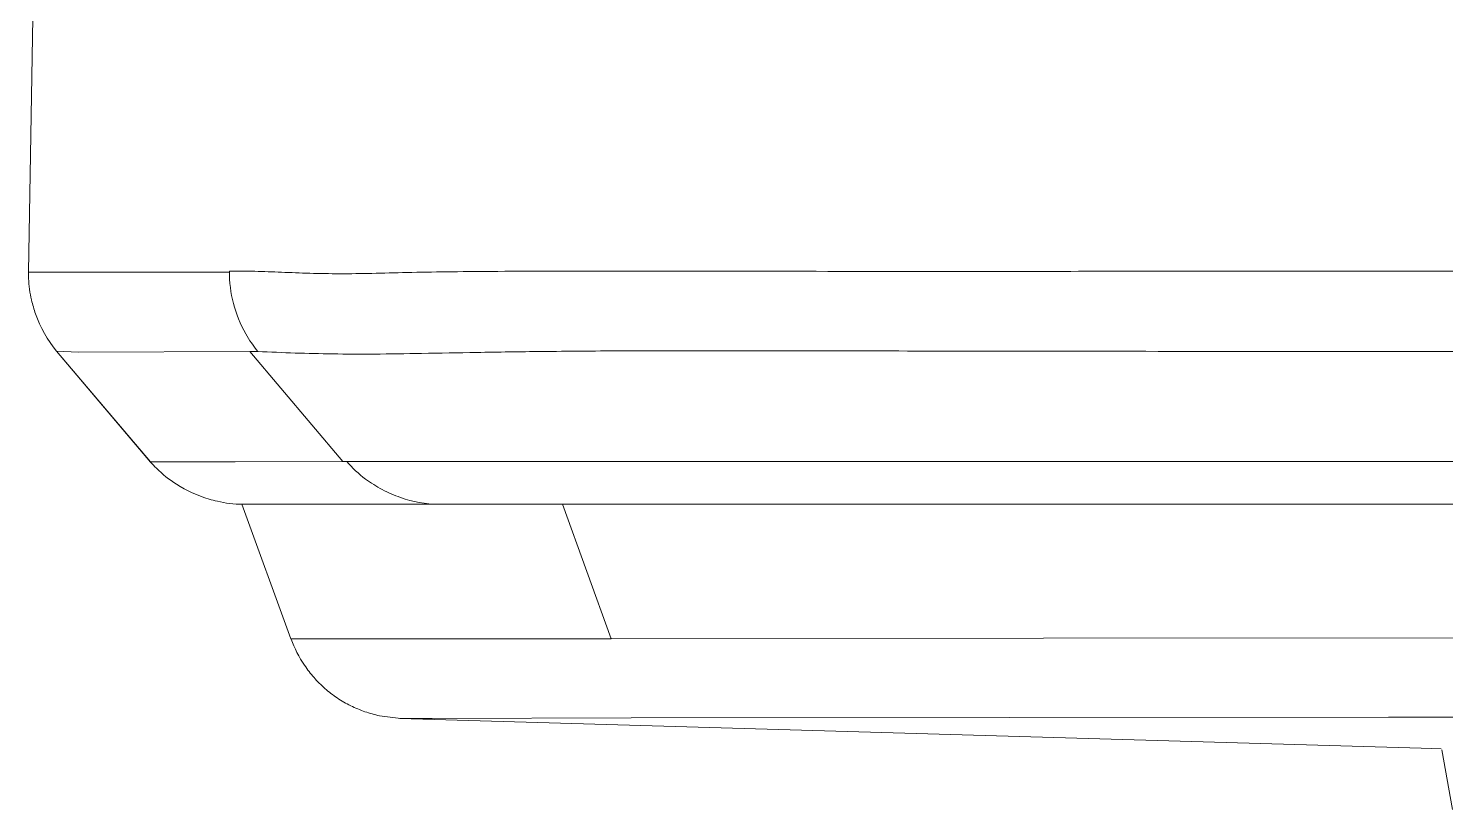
# Model space of a CAD drawing. Header units: millimetres. Extents: x 5438 to 6032, y -2661 to -1821.
# Drawn here: x 5798.248 to 5801.767, y -2150.949 to -2149.01 of the extents above; entities that cross this region are included whole.
import ezdxf

# ---------------------------------------------------------------- set-up
doc = ezdxf.new("R2010")
doc.units = ezdxf.units.MM
doc.header["$LTSCALE"] = 0.1
doc.layers.get('0').update_dxf_attribs({"lineweight": 15})

msp = doc.modelspace()

# ---------------------------------------------------------------- linework, layer by layer
for p, q in [((5798.2476, -2149.6156), (5798.2683, -2148.4331)), ((5798.747, -2149.6156), (5798.2476, -2149.6156)), ((5801.858, -2149.6128), (5801.1014, -2149.6131)), ((5798.3177, -2149.8113), (5798.3177, -2149.8114)), ((5798.3177, -2149.8114), (5798.3181, -2149.8115)), ((5798.3177, -2149.8114), (5798.5506, -2150.0863)), ((5798.3178, -2149.8112), (5798.5512, -2150.0867)), ((5798.3181, -2149.8115), (5798.3711, -2149.8141)), ((5798.3711, -2149.8141), (5798.7977, -2149.8124)), ((5798.7977, -2149.8124), (5798.8178, -2149.8123)), ((5798.7977, -2149.8124), (5799.0283, -2150.0855)), ((5798.7611, -2150.0862), (5798.5506, -2150.0863)), ((5798.5506, -2150.0863), (5798.5507, -2150.0863)), ((5799.0283, -2150.0855), (5798.7611, -2150.0862)), ((5799.0382, -2150.0852), (5799.028, -2150.0852)), ((5806.0265, -2150.085), (5799.0381, -2150.085)), ((5798.778, -2150.1913), (5847.0651, -2150.1913)), ((5798.778, -2150.1914), (5798.8996, -2150.5255)), ((5799.6947, -2150.5255), (5799.5737, -2150.1914)), ((5798.8996, -2150.5255), (5799.003, -2150.5256)), ((5799.003, -2150.5256), (5799.6947, -2150.5255)), ((5802.9729, -2150.5221), (5799.694, -2150.5242)), ((5799.1722, -2150.7229), (5799.1198, -2150.7164)), ((5799.1701, -2150.7229), (5801.7062, -2150.7971)), ((5799.1722, -2150.7229), (5799.1918, -2150.7229)), ((5799.1918, -2150.7229), (5799.2505, -2150.7228)), ((5799.2505, -2150.7228), (5799.7444, -2150.7219)), ((5799.7444, -2150.7219), (5801.6248, -2150.7199)), ((5801.6248, -2150.7199), (5801.8898, -2150.7198)), ((5801.7557, -2150.7985), (5801.7061, -2150.7971)), ((5801.7062, -2150.7971), (5801.7557, -2150.7985)), ((5801.7837, -2150.9494), (5801.7575, -2150.8006))]:
    msp.add_line(p, q)
msp.add_arc((5798.7905, -2149.8662), 0.3264, 237.5364, 253.2635)
for points, knots in [([(5798.2477, -2149.6135), (5798.2476, -2149.6194), (5798.248, -2149.6432), (5798.2514, -2149.6668), (5798.2555, -2149.6843)], [0, 0, 0, 0, 0.247443, 1, 1, 1, 1]), ([(5798.8178, -2149.8121), (5798.8064, -2149.7985), (5798.7808, -2149.7612), (5798.7537, -2149.6939), (5798.7465, -2149.6397), (5798.747, -2149.6129)], [0, 0, 0, 0, 0.248099, 0.62634, 1, 1, 1, 1]), ([(5801.1014, -2149.6131), (5800.8993, -2149.6132), (5800.5418, -2149.6133), (5800.0647, -2149.6132), (5799.6985, -2149.6126), (5799.4507, -2149.6128), (5799.2898, -2149.6142), (5799.191, -2149.6159), (5799.1028, -2149.6183), (5799.0223, -2149.6196), (5798.9476, -2149.6182), (5798.8773, -2149.6155), (5798.8109, -2149.6129), (5798.7678, -2149.6124), (5798.747, -2149.6129)], [0, 0, 0, 0, 0.257455, 0.455507, 0.607868, 0.724039, 0.771284, 0.81284, 0.849904, 0.883728, 0.91537, 0.945192, 0.973372, 1, 1, 1, 1]), ([(5798.2555, -2149.6843), (5798.2582, -2149.6959), (5798.2715, -2149.7414), (5798.2951, -2149.784), (5798.3178, -2149.8112)], [0, 0, 0, 0, 0.252643, 1, 1, 1, 1]), ([(5798.8178, -2149.8123), (5798.8795, -2149.8151), (5798.9757, -2149.8184), (5799.1111, -2149.8189), (5799.2304, -2149.817), (5799.369, -2149.8143), (5799.5333, -2149.8119), (5799.7304, -2149.8104), (5799.9685, -2149.8101), (5800.2566, -2149.8106), (5800.6034, -2149.8114), (5801.016, -2149.8118), (5801.7104, -2149.8122), (5802.7562, -2149.8125), (5803.915, -2149.8127), (5804.9682, -2149.8125), (5805.8379, -2149.812), (5806.7498, -2149.8114), (5807.6957, -2149.811), (5808.6683, -2149.811), (5809.6618, -2149.8113), (5810.672, -2149.812), (5811.6952, -2149.8126), (5812.7286, -2149.8128), (5813.77, -2149.8125), (5814.8178, -2149.8121), (5816.2238, -2149.812), (5817.9892, -2149.8121), (5819.4036, -2149.8123), (5820.1124, -2149.8125)], [0, 0, 0, 0, 0.008693, 0.013563, 0.019077, 0.025498, 0.033098, 0.042221, 0.053265, 0.066647, 0.082803, 0.102116, 0.124783, 0.180626, 0.249442, 0.288037, 0.329006, 0.371968, 0.416503, 0.462256, 0.508988, 0.556479, 0.60457, 0.653132, 0.702062, 0.751286, 0.800738, 0.900141, 1, 1, 1, 1]), ([(5798.5513, -2150.0867), (5798.5558, -2150.092), (5798.575, -2150.1126), (5798.5974, -2150.1301), (5798.6153, -2150.1415)], [0, 0, 0, 0, 0.246431, 1, 1, 1, 1]), ([(5799.0382, -2150.0852), (5799.0519, -2150.1015), (5799.0799, -2150.1273), (5799.1259, -2150.1561), (5799.1855, -2150.182), (5799.2343, -2150.1913), (5799.2663, -2150.1913)], [0, 0, 0, 0, 0.247378, 0.437186, 0.627831, 1, 1, 1, 1]), ([(5798.6965, -2150.1787), (5798.7033, -2150.1807), (5798.7302, -2150.1878), (5798.7581, -2150.1913), (5798.7788, -2150.1913)], [0, 0, 0, 0, 0.253854, 1, 1, 1, 1]), ([(5799.1198, -2150.7164), (5799.1075, -2150.7138), (5799.083, -2150.7069), (5799.0476, -2150.6922), (5799.0141, -2150.673), (5798.9835, -2150.6494), (5798.9564, -2150.622), (5798.9257, -2150.5823), (5798.9082, -2150.5489), (5798.8998, -2150.5259)], [0, 0, 0, 0, 0.124476, 0.250811, 0.377928, 0.505158, 0.632039, 0.757702, 1, 1, 1, 1])]:
    msp.add_open_spline(points, degree=3, knots=knots)
for points in [[(5799.1693, -2150.7228), (5799.1693, -2150.7228), (5799.1692, -2150.7228), (5799.1692, -2150.7228)], [(5799.1694, -2150.7228), (5799.1694, -2150.7228), (5799.1694, -2150.7228), (5799.1693, -2150.7228)]]:
    msp.add_open_spline(points, degree=3)

doc.saveas('drawing.dxf')
